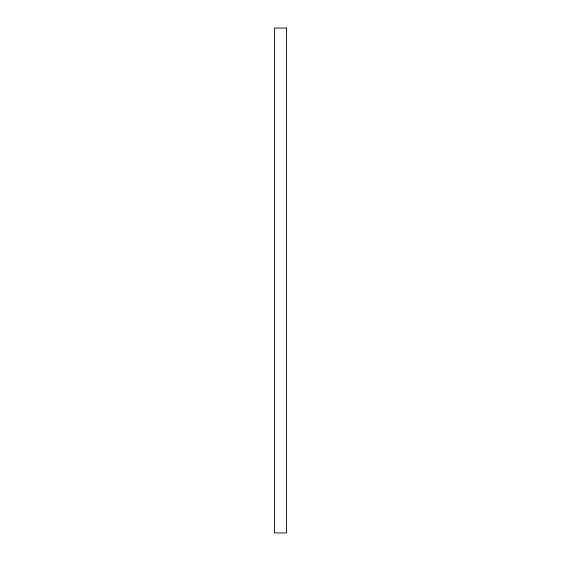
<?xml version="1.0" encoding="UTF-8"?>
<svg xmlns="http://www.w3.org/2000/svg" width="561" height="561" viewBox="0 0 561 561"><rect width="100%" height="100%" fill="white"/><g stroke="black" fill="none" stroke-linecap="round" stroke-linejoin="round"><path stroke-width="0.84" d="M286.559 28.05L274.441 28.05L274.441 532.95L286.559 532.95L286.559 28.05"/></g></svg>
